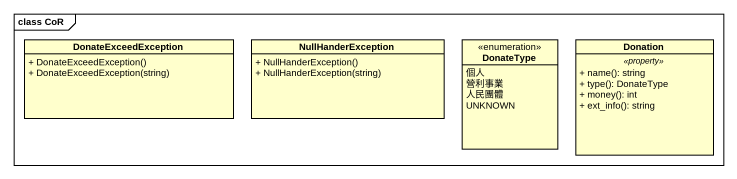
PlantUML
@startuml
mainframe class CoR
hide circle
hide empty members
skinparam classAttributeIconSize 0
class DonateExceedException {
  + DonateExceedException()
  + DonateExceedException(string)
}
class NullHanderException {
  + NullHanderException()
  + NullHanderException(string)
}
enum DonateType {
  個人
  營利事業
  人民團體
  UNKNOWN
}
class Donation {
  .. <<property>> ..
  + name(): string
  + type(): DonateType
  + money(): int
  + ext_info(): string
}
@enduml
